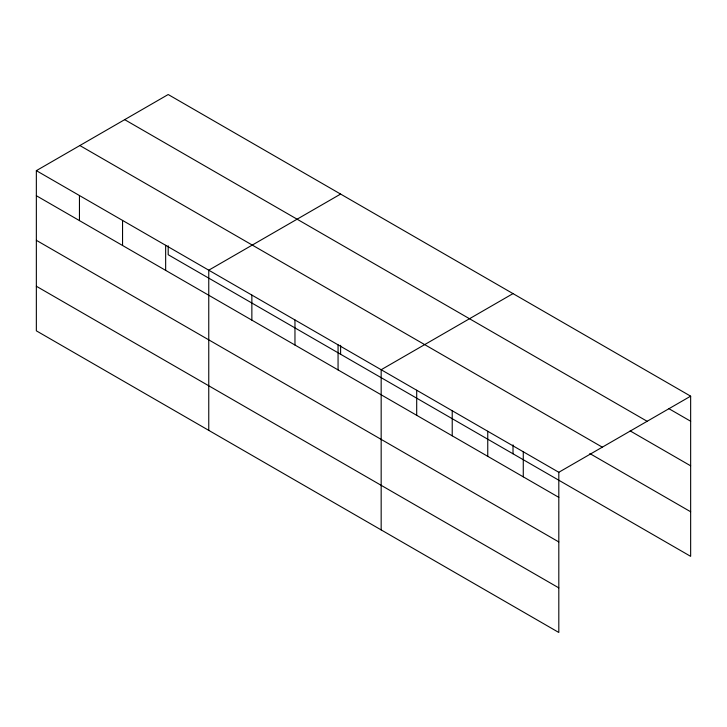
<?xml version="1.0" encoding="UTF-8"?>
<svg xmlns="http://www.w3.org/2000/svg" width="727" height="727" viewBox="0 0 727 727"><rect width="100%" height="100%" fill="white"/><g stroke="black" fill="none" stroke-linecap="round" stroke-linejoin="round"><path stroke-width="1.09" d="M36.35 170.654L558.809 472.286L558.809 632.472L36.35 330.83L36.35 170.654L168.191 94.528L690.65 396.17L690.65 556.346L168.191 254.714L168.191 245.799M340.609 194.073L208.758 270.19L208.758 430.375M513.017 293.608L381.166 369.734L381.166 529.91M558.809 472.286L690.65 396.17M668.567 408.483L690.65 421.242M124.69 119.655L647.139 421.287M630.155 430.902L690.65 465.825M79.861 145.536L602.31 447.169M589.833 453.557L690.65 511.763M36.35 195.717L558.809 497.359M36.35 240.31L558.809 541.942M36.35 286.247L558.809 587.879M523.276 451.776L523.276 476.848M513.017 444.879L513.017 453.793M487.753 431.265L487.753 456.338M452.221 410.755L452.221 435.827M416.698 390.245L416.698 415.317M340.609 345.334L340.609 354.249M338.064 344.843L338.064 369.916M294.962 319.962L294.962 345.034M251.86 295.08L251.86 320.144M165.656 245.308L165.656 270.38M122.554 220.417L122.554 245.49M79.452 195.536L79.452 220.608"/></g></svg>
